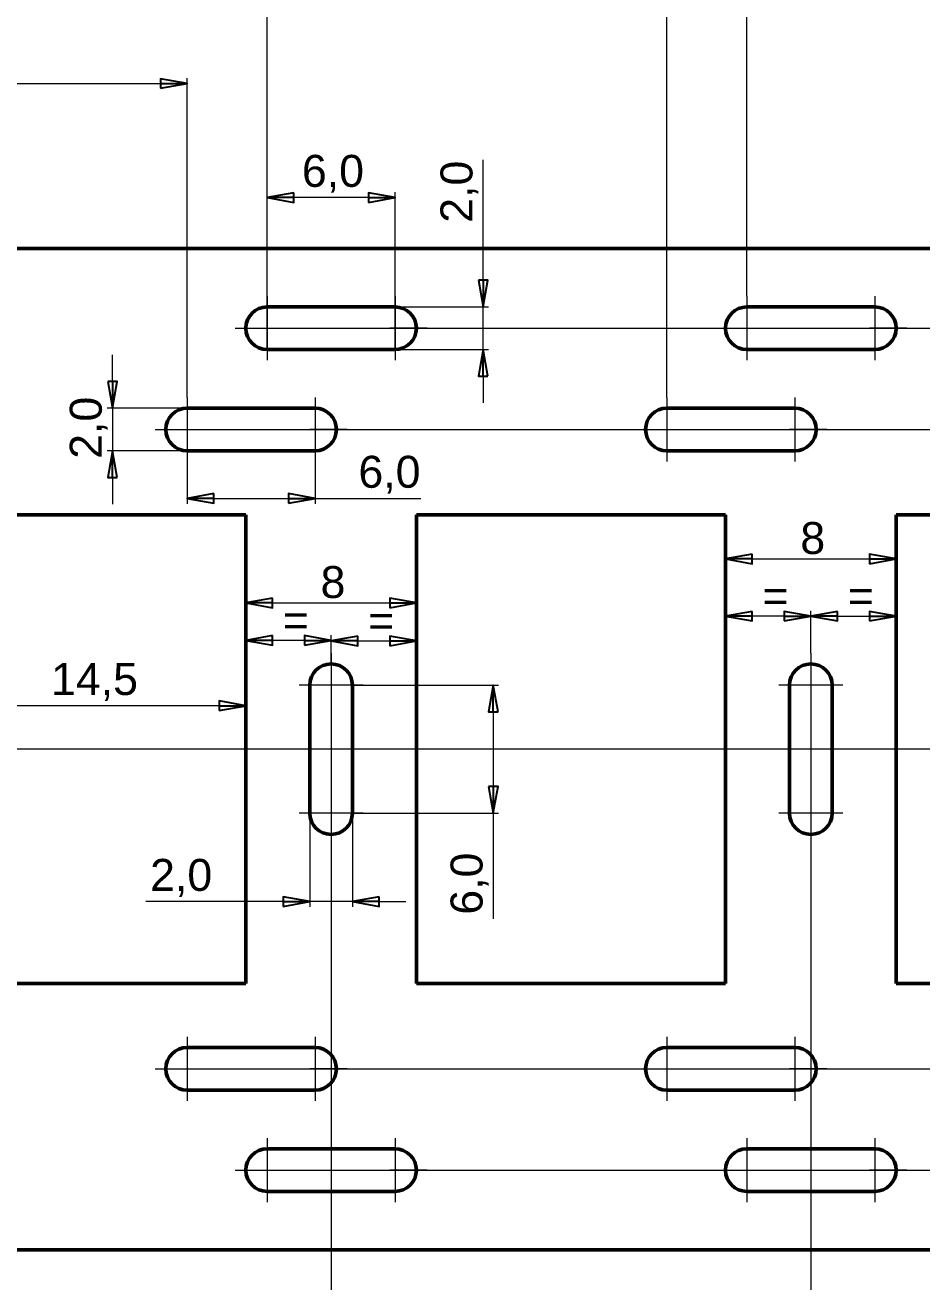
# Model space of a CAD drawing. Header units: millimetres. Extents: x 0 to 208, y 2 to 146.
# Drawn here: x 56.8 to 98.9, y 57 to 115.9 of the extents above; entities that cross this region are included whole.
import ezdxf

# ---------------------------------------------------------------- set-up
doc = ezdxf.new("R2010")
doc.units = ezdxf.units.MM
doc.header["$LTSCALE"] = 0.5
doc.linetypes.add('CHAIN', pattern=[0.3543, 0.2362, -0.0295, 0.0591, -0.0295])
for name, color, linetype, lineweight in [('Center Mark(INTECO)', 7, 'CHAIN', 18), ('Centerline(INTECO)', 7, 'CHAIN', 18), ('Dimensions(INTECO)', 7, 'Continuous', 25)]:
    doc.layers.add(name, color=color, linetype=linetype, lineweight=lineweight)
doc.layers.add('Visible Edges(INTECO)', color=7, linetype='Continuous', lineweight=50, true_color=0x262659)
doc.styles.add('Current-ISO-INTECODimensionsText', font='arial.ttf')
doc.dimstyles.new('ISO - INTECO', dxfattribs={"dimscale": 0.5, "dimtxt": 3, "dimasz": 2.5, "dimexe": 0.5, "dimexo": 0, "dimgap": 0.4, "dimtad": 1, "dimrnd": 1e-08, "dimzin": 0, "dimtxsty": 'Current-ISO-INTECODimensionsText', "dimblk": 'Filled-3', "dimcen": 0.09, "dimdle": 7, "dimclrd": 7, "dimclre": 7, "dimclrt": 7, "dimadec": 1, "dimazin": 0, "dimtfac": 0.666667, "dimtmove": 0, "dimatfit": 3, "dimfxl": 1, "dimtolj": 1, "dimlwd": 15, "dimlwe": 15, "dimarcsym": 0})

# ---------------------------------------------------------------- blocks, each defined once
blk = doc.blocks.new('Filled-3')
at = {"color": 0}
for p, q in [((0, 0), (-1, 0.18)), ((-1, 0.18), (-1, -0.18)), ((-1, 0), (0, 0)), ((-1, -0.18), (0, 0))]:
    blk.add_line(p, q, dxfattribs=at)
at = {"color": 0, "flags": 128}
blk.add_lwpolyline([(-1, -0.18), (0, 0), (-1, 0.18), (-1, -0.18)], dxfattribs=at)
at = {"color": 0}
blk.add_solid([(-1, -0.18), (0, 0), (-1, 0.18), (-1, -0.18)], dxfattribs=at)
blk = doc.blocks.new('*D25')
at = {"layer": 'Defpoints', "color": 0, "linetype": 'Continuous', "transparency": 16777216}
for p in [(71.185, 84.722), (39.185, 75.591), (71.185, 48.489)]:
    blk.add_point(p, dxfattribs=at)
at = {"layer": 'Dimensions(INTECO)', "color": 7, "linetype": 'Continuous', "lineweight": 15, "transparency": 16777216}
for p, q in [((71.185, 84.722), (71.185, 48.239)), ((39.185, 75.591), (39.185, 48.239)), ((40.435, 48.489), (69.935, 48.489))]:
    blk.add_line(p, q, dxfattribs=at)
at = {"layer": 'Dimensions(INTECO)', "color": 7, "linetype": 'Continuous', "lineweight": 15, "transparency": 16777216, "xscale": 1.25, "yscale": 1.25, "zscale": 1.25, "rotation": 180}
blk.add_blockref('Filled-3', (39.185, 48.489), dxfattribs=at)
at = {"layer": 'Dimensions(INTECO)', "color": 7, "linetype": 'Continuous', "lineweight": 15, "transparency": 16777216, "xscale": 1.25, "yscale": 1.25, "zscale": 1.25}
blk.add_blockref('Filled-3', (71.185, 48.489), dxfattribs=at)
at = {"layer": 'Dimensions(INTECO)', "color": 7, "linetype": 'Continuous', "lineweight": 18, "transparency": 16777216, "insert": (53.24, 50.492), "char_height": 1.5, "attachment_point": 1, "style": 'Current-ISO-INTECODimensionsText'}
blk.add_mtext('\\A1;32,0', dxfattribs=at)
blk = doc.blocks.new('*D26')
at = {"layer": 'Defpoints', "color": 0, "linetype": 'Continuous', "transparency": 16777216}
for p in [(93.685, 84.722), (39.185, 75.591), (93.685, 43.597)]:
    blk.add_point(p, dxfattribs=at)
at = {"layer": 'Dimensions(INTECO)', "color": 7, "linetype": 'Continuous', "lineweight": 15, "transparency": 16777216}
for p, q in [((93.685, 84.722), (93.685, 43.347)), ((39.185, 75.591), (39.185, 43.347)), ((40.435, 43.597), (92.435, 43.597))]:
    blk.add_line(p, q, dxfattribs=at)
at = {"layer": 'Dimensions(INTECO)', "color": 7, "linetype": 'Continuous', "lineweight": 15, "transparency": 16777216, "xscale": 1.25, "yscale": 1.25, "zscale": 1.25, "rotation": 180}
blk.add_blockref('Filled-3', (39.185, 43.597), dxfattribs=at)
at = {"layer": 'Dimensions(INTECO)', "color": 7, "linetype": 'Continuous', "lineweight": 15, "transparency": 16777216, "xscale": 1.25, "yscale": 1.25, "zscale": 1.25}
blk.add_blockref('Filled-3', (93.685, 43.597), dxfattribs=at)
at = {"layer": 'Dimensions(INTECO)', "color": 7, "linetype": 'Continuous', "lineweight": 18, "transparency": 16777216, "insert": (64.481, 45.593), "char_height": 1.5, "attachment_point": 1, "style": 'Current-ISO-INTECODimensionsText'}
blk.add_mtext('\\A1;54,5', dxfattribs=at)
blk = doc.blocks.new('*D27')
at = {"layer": 'Defpoints', "color": 0, "linetype": 'Continuous', "transparency": 16777216}
for p in [(116.185, 84.722), (39.185, 75.591), (116.185, 37.292)]:
    blk.add_point(p, dxfattribs=at)
at = {"layer": 'Dimensions(INTECO)', "color": 7, "linetype": 'Continuous', "lineweight": 15, "transparency": 16777216}
for p, q in [((116.185, 84.722), (116.185, 37.042)), ((39.185, 75.591), (39.185, 37.042)), ((40.435, 37.292), (114.935, 37.292))]:
    blk.add_line(p, q, dxfattribs=at)
at = {"layer": 'Dimensions(INTECO)', "color": 7, "linetype": 'Continuous', "lineweight": 15, "transparency": 16777216, "xscale": 1.25, "yscale": 1.25, "zscale": 1.25, "rotation": 180}
blk.add_blockref('Filled-3', (39.185, 37.292), dxfattribs=at)
at = {"layer": 'Dimensions(INTECO)', "color": 7, "linetype": 'Continuous', "lineweight": 15, "transparency": 16777216, "xscale": 1.25, "yscale": 1.25, "zscale": 1.25}
blk.add_blockref('Filled-3', (116.185, 37.292), dxfattribs=at)
at = {"layer": 'Dimensions(INTECO)', "color": 7, "linetype": 'Continuous', "lineweight": 18, "transparency": 16777216, "insert": (75.746, 39.295), "char_height": 1.5, "attachment_point": 1, "style": 'Current-ISO-INTECODimensionsText'}
blk.add_mtext('\\A1;77,0', dxfattribs=at)
blk = doc.blocks.new('*D28')
at = {"layer": 'Defpoints', "color": 0, "linetype": 'Continuous', "transparency": 16777216}
for p in [(142.685, 99.972), (39.185, 75.591), (142.685, 33.093)]:
    blk.add_point(p, dxfattribs=at)
at = {"layer": 'Dimensions(INTECO)', "color": 7, "linetype": 'Continuous', "lineweight": 15, "transparency": 16777216}
for p, q in [((142.685, 99.972), (142.685, 32.843)), ((39.185, 75.591), (39.185, 32.843)), ((40.435, 33.093), (141.435, 33.093))]:
    blk.add_line(p, q, dxfattribs=at)
at = {"layer": 'Dimensions(INTECO)', "color": 7, "linetype": 'Continuous', "lineweight": 15, "transparency": 16777216, "xscale": 1.25, "yscale": 1.25, "zscale": 1.25, "rotation": 180}
blk.add_blockref('Filled-3', (39.185, 33.093), dxfattribs=at)
at = {"layer": 'Dimensions(INTECO)', "color": 7, "linetype": 'Continuous', "lineweight": 15, "transparency": 16777216, "xscale": 1.25, "yscale": 1.25, "zscale": 1.25}
blk.add_blockref('Filled-3', (142.685, 33.093), dxfattribs=at)
at = {"layer": 'Dimensions(INTECO)', "color": 7, "linetype": 'Continuous', "lineweight": 18, "transparency": 16777216, "insert": (89.352, 34.825), "char_height": 1.5, "attachment_point": 1, "style": 'Current-ISO-INTECODimensionsText'}
blk.add_mtext('\\A1;104', dxfattribs=at)
blk = doc.blocks.new('*D33')
at = {"layer": 'Defpoints', "color": 0, "linetype": 'Continuous', "transparency": 16777216}
for p in [(67.185, 88.012), (67.185, 87.074), (71.185, 85.972)]:
    blk.add_point(p, dxfattribs=at)
at = {"layer": 'Dimensions(INTECO)', "color": 7, "linetype": 'Continuous', "lineweight": 15, "transparency": 16777216}
for p, q in [((71.185, 85.972), (71.185, 87.324)), ((69.935, 87.074), (68.435, 87.074))]:
    blk.add_line(p, q, dxfattribs=at)
at = {"layer": 'Dimensions(INTECO)', "color": 7, "linetype": 'Continuous', "lineweight": 15, "transparency": 16777216, "xscale": 1.25, "yscale": 1.25, "zscale": 1.25, "rotation": 180}
blk.add_blockref('Filled-3', (67.185, 87.074), dxfattribs=at)
at = {"layer": 'Dimensions(INTECO)', "color": 7, "linetype": 'Continuous', "lineweight": 15, "transparency": 16777216, "xscale": 1.25, "yscale": 1.25, "zscale": 1.25}
blk.add_blockref('Filled-3', (71.185, 87.074), dxfattribs=at)
at = {"layer": 'Dimensions(INTECO)', "color": 7, "linetype": 'Continuous', "lineweight": 18, "transparency": 16777216, "insert": (68.34, 88.774), "char_height": 1.5, "attachment_point": 1, "style": 'Current-ISO-INTECODimensionsText'}
blk.add_mtext('\\A1; \\fArial|b0|i0;\\H1.5000;=', dxfattribs=at)
blk = doc.blocks.new('*D34')
at = {"layer": 'Defpoints', "color": 0, "linetype": 'Continuous', "transparency": 16777216}
for p in [(75.185, 88.012), (75.185, 87.053), (71.185, 86.472)]:
    blk.add_point(p, dxfattribs=at)
at = {"layer": 'Dimensions(INTECO)', "color": 7, "linetype": 'Continuous', "lineweight": 15, "transparency": 16777216}
for p, q in [((71.185, 86.472), (71.185, 87.303)), ((72.435, 87.053), (73.935, 87.053))]:
    blk.add_line(p, q, dxfattribs=at)
at = {"layer": 'Dimensions(INTECO)', "color": 7, "linetype": 'Continuous', "lineweight": 15, "transparency": 16777216, "xscale": 1.25, "yscale": 1.25, "zscale": 1.25, "rotation": 180}
blk.add_blockref('Filled-3', (71.185, 87.053), dxfattribs=at)
at = {"layer": 'Dimensions(INTECO)', "color": 7, "linetype": 'Continuous', "lineweight": 15, "transparency": 16777216, "xscale": 1.25, "yscale": 1.25, "zscale": 1.25}
blk.add_blockref('Filled-3', (75.185, 87.053), dxfattribs=at)
at = {"layer": 'Dimensions(INTECO)', "color": 7, "linetype": 'Continuous', "lineweight": 18, "transparency": 16777216, "insert": (72.34, 88.753), "char_height": 1.5, "attachment_point": 1, "style": 'Current-ISO-INTECODimensionsText'}
blk.add_mtext('\\A1; \\fArial|b0|i0;\\H1.5000;=', dxfattribs=at)
blk = doc.blocks.new('*D35')
at = {"layer": 'Defpoints', "color": 0, "linetype": 'Continuous', "transparency": 16777216}
for p in [(67.185, 91.301), (75.185, 91.301), (75.185, 88.833)]:
    blk.add_point(p, dxfattribs=at)
at = {"layer": 'Dimensions(INTECO)', "color": 7, "linetype": 'Continuous', "lineweight": 15, "transparency": 16777216}
blk.add_line((68.435, 88.833), (73.935, 88.833), dxfattribs=at)
at = {"layer": 'Dimensions(INTECO)', "color": 7, "linetype": 'Continuous', "lineweight": 15, "transparency": 16777216, "xscale": 1.25, "yscale": 1.25, "zscale": 1.25, "rotation": 180}
blk.add_blockref('Filled-3', (67.185, 88.833), dxfattribs=at)
at = {"layer": 'Dimensions(INTECO)', "color": 7, "linetype": 'Continuous', "lineweight": 15, "transparency": 16777216, "xscale": 1.25, "yscale": 1.25, "zscale": 1.25}
blk.add_blockref('Filled-3', (75.185, 88.833), dxfattribs=at)
at = {"layer": 'Dimensions(INTECO)', "color": 7, "linetype": 'Continuous', "lineweight": 18, "transparency": 16777216, "insert": (70.691, 90.564), "char_height": 1.5, "attachment_point": 1, "style": 'Current-ISO-INTECODimensionsText'}
blk.add_mtext('\\A1;8', dxfattribs=at)
blk = doc.blocks.new('*D36')
at = {"layer": 'Defpoints', "color": 0, "linetype": 'Continuous', "transparency": 16777216}
for p in [(89.685, 88.214), (89.685, 88.214), (93.685, 86.472)]:
    blk.add_point(p, dxfattribs=at)
at = {"layer": 'Dimensions(INTECO)', "color": 7, "linetype": 'Continuous', "lineweight": 15, "transparency": 16777216}
for p, q in [((93.685, 86.472), (93.685, 88.464)), ((92.435, 88.214), (90.935, 88.214))]:
    blk.add_line(p, q, dxfattribs=at)
at = {"layer": 'Dimensions(INTECO)', "color": 7, "linetype": 'Continuous', "lineweight": 15, "transparency": 16777216, "xscale": 1.25, "yscale": 1.25, "zscale": 1.25, "rotation": 180}
blk.add_blockref('Filled-3', (89.685, 88.214), dxfattribs=at)
at = {"layer": 'Dimensions(INTECO)', "color": 7, "linetype": 'Continuous', "lineweight": 15, "transparency": 16777216, "xscale": 1.25, "yscale": 1.25, "zscale": 1.25}
blk.add_blockref('Filled-3', (93.685, 88.214), dxfattribs=at)
at = {"layer": 'Dimensions(INTECO)', "color": 7, "linetype": 'Continuous', "lineweight": 18, "transparency": 16777216, "insert": (90.84, 89.914), "char_height": 1.5, "attachment_point": 1, "style": 'Current-ISO-INTECODimensionsText'}
blk.add_mtext('\\A1; \\fArial|b0|i0;\\H1.5000;=', dxfattribs=at)
blk = doc.blocks.new('*D37')
at = {"layer": 'Defpoints', "color": 0, "linetype": 'Continuous', "transparency": 16777216}
for p in [(97.685, 88.214), (97.685, 88.214), (93.685, 86.472)]:
    blk.add_point(p, dxfattribs=at)
at = {"layer": 'Dimensions(INTECO)', "color": 7, "linetype": 'Continuous', "lineweight": 15, "transparency": 16777216}
for p, q in [((93.685, 86.472), (93.685, 88.464)), ((94.935, 88.214), (96.435, 88.214))]:
    blk.add_line(p, q, dxfattribs=at)
at = {"layer": 'Dimensions(INTECO)', "color": 7, "linetype": 'Continuous', "lineweight": 15, "transparency": 16777216, "xscale": 1.25, "yscale": 1.25, "zscale": 1.25, "rotation": 180}
blk.add_blockref('Filled-3', (93.685, 88.214), dxfattribs=at)
at = {"layer": 'Dimensions(INTECO)', "color": 7, "linetype": 'Continuous', "lineweight": 15, "transparency": 16777216, "xscale": 1.25, "yscale": 1.25, "zscale": 1.25}
blk.add_blockref('Filled-3', (97.685, 88.214), dxfattribs=at)
at = {"layer": 'Dimensions(INTECO)', "color": 7, "linetype": 'Continuous', "lineweight": 18, "transparency": 16777216, "insert": (94.84, 89.914), "char_height": 1.5, "attachment_point": 1, "style": 'Current-ISO-INTECODimensionsText'}
blk.add_mtext('\\A1; \\fArial|b0|i0;\\H1.5000;=', dxfattribs=at)
blk = doc.blocks.new('*D38')
at = {"layer": 'Defpoints', "color": 0, "linetype": 'Continuous', "transparency": 16777216}
for p in [(89.685, 90.899), (97.685, 90.899), (97.685, 90.899)]:
    blk.add_point(p, dxfattribs=at)
at = {"layer": 'Dimensions(INTECO)', "color": 7, "linetype": 'Continuous', "lineweight": 15, "transparency": 16777216}
blk.add_line((90.935, 90.899), (96.435, 90.899), dxfattribs=at)
at = {"layer": 'Dimensions(INTECO)', "color": 7, "linetype": 'Continuous', "lineweight": 15, "transparency": 16777216, "xscale": 1.25, "yscale": 1.25, "zscale": 1.25, "rotation": 180}
blk.add_blockref('Filled-3', (89.685, 90.899), dxfattribs=at)
at = {"layer": 'Dimensions(INTECO)', "color": 7, "linetype": 'Continuous', "lineweight": 15, "transparency": 16777216, "xscale": 1.25, "yscale": 1.25, "zscale": 1.25}
blk.add_blockref('Filled-3', (97.685, 90.899), dxfattribs=at)
at = {"layer": 'Dimensions(INTECO)', "color": 7, "linetype": 'Continuous', "lineweight": 18, "transparency": 16777216, "insert": (93.191, 92.63), "char_height": 1.5, "attachment_point": 1, "style": 'Current-ISO-INTECODimensionsText'}
blk.add_mtext('\\A1;8', dxfattribs=at)
blk = doc.blocks.new('*D52')
at = {"layer": 'Defpoints', "color": 0, "linetype": 'Continuous', "transparency": 16777216}
for p in [(70.185, 78.972), (72.185, 78.972), (72.185, 74.82)]:
    blk.add_point(p, dxfattribs=at)
at = {"layer": 'Dimensions(INTECO)', "color": 7, "linetype": 'Continuous', "lineweight": 15, "transparency": 16777216}
for p, q in [((70.185, 78.972), (70.185, 74.57)), ((72.185, 78.972), (72.185, 74.57)), ((68.935, 74.82), (62.5, 74.82)), ((72.185, 74.82), (70.185, 74.82)), ((73.435, 74.82), (74.685, 74.82))]:
    blk.add_line(p, q, dxfattribs=at)
at = {"layer": 'Dimensions(INTECO)', "color": 7, "linetype": 'Continuous', "lineweight": 15, "transparency": 16777216, "xscale": 1.25, "yscale": 1.25, "zscale": 1.25}
blk.add_blockref('Filled-3', (70.185, 74.82), dxfattribs=at)
at = {"layer": 'Dimensions(INTECO)', "color": 7, "linetype": 'Continuous', "lineweight": 15, "transparency": 16777216, "xscale": 1.25, "yscale": 1.25, "zscale": 1.25, "rotation": 180}
blk.add_blockref('Filled-3', (72.185, 74.82), dxfattribs=at)
at = {"layer": 'Dimensions(INTECO)', "color": 7, "linetype": 'Continuous', "lineweight": 18, "transparency": 16777216, "insert": (62.7, 76.822), "char_height": 1.5, "attachment_point": 1, "style": 'Current-ISO-INTECODimensionsText'}
blk.add_mtext('\\A1;2,0', dxfattribs=at)
blk = doc.blocks.new('*D53')
at = {"layer": 'Defpoints', "color": 0, "linetype": 'Continuous', "transparency": 16777216}
for p in [(72.185, 84.972), (72.185, 78.972), (78.793, 78.972)]:
    blk.add_point(p, dxfattribs=at)
at = {"layer": 'Dimensions(INTECO)', "color": 7, "linetype": 'Continuous', "lineweight": 15, "transparency": 16777216}
for p, q in [((72.185, 84.972), (79.043, 84.972)), ((78.793, 83.722), (78.793, 80.222)), ((72.185, 78.972), (79.043, 78.972)), ((78.793, 78.972), (78.793, 74.005))]:
    blk.add_line(p, q, dxfattribs=at)
at = {"layer": 'Dimensions(INTECO)', "color": 7, "linetype": 'Continuous', "lineweight": 15, "transparency": 16777216, "xscale": 1.25, "yscale": 1.25, "zscale": 1.25}
for p, rotation in [((78.793, 84.972), 90), ((78.793, 78.972), 270)]:
    blk.add_blockref('Filled-3', p, dxfattribs=dict(at, rotation=rotation))
at = {"layer": 'Dimensions(INTECO)', "color": 7, "linetype": 'Continuous', "lineweight": 18, "transparency": 16777216, "insert": (76.79, 74.205), "char_height": 1.5, "attachment_point": 1, "rotation": 90, "style": 'Current-ISO-INTECODimensionsText'}
blk.add_mtext('\\A1;6,0', dxfattribs=at)
blk = doc.blocks.new('*D54')
at = {"layer": 'Defpoints', "color": 0, "linetype": 'Continuous', "transparency": 16777216}
for p in [(64.435, 113.206), (64.435, 98.472), (39.185, 88.353)]:
    blk.add_point(p, dxfattribs=at)
at = {"layer": 'Dimensions(INTECO)', "color": 7, "linetype": 'Continuous', "lineweight": 15, "transparency": 16777216}
for p, q in [((39.185, 88.353), (39.185, 113.456)), ((64.435, 98.472), (64.435, 113.456)), ((40.435, 113.206), (63.185, 113.206))]:
    blk.add_line(p, q, dxfattribs=at)
at = {"layer": 'Dimensions(INTECO)', "color": 7, "linetype": 'Continuous', "lineweight": 15, "transparency": 16777216, "xscale": 1.25, "yscale": 1.25, "zscale": 1.25, "rotation": 180}
blk.add_blockref('Filled-3', (39.185, 113.206), dxfattribs=at)
at = {"layer": 'Dimensions(INTECO)', "color": 7, "linetype": 'Continuous', "lineweight": 15, "transparency": 16777216, "xscale": 1.25, "yscale": 1.25, "zscale": 1.25}
blk.add_blockref('Filled-3', (64.435, 113.206), dxfattribs=at)
at = {"layer": 'Dimensions(INTECO)', "color": 7, "linetype": 'Continuous', "lineweight": 18, "transparency": 16777216, "insert": (46.45, 115.209), "char_height": 1.5, "attachment_point": 1, "style": 'Current-ISO-INTECODimensionsText'}
blk.add_mtext('\\A1;25,3', dxfattribs=at)
blk = doc.blocks.new('*D55')
at = {"layer": 'Defpoints', "color": 0, "linetype": 'Continuous', "transparency": 16777216}
for p in [(68.185, 116.654), (68.185, 103.222), (39.185, 88.353)]:
    blk.add_point(p, dxfattribs=at)
at = {"layer": 'Dimensions(INTECO)', "color": 7, "linetype": 'Continuous', "lineweight": 15, "transparency": 16777216}
for p, q in [((39.185, 88.353), (39.185, 116.904)), ((68.185, 103.222), (68.185, 116.904)), ((40.435, 116.654), (66.935, 116.654))]:
    blk.add_line(p, q, dxfattribs=at)
at = {"layer": 'Dimensions(INTECO)', "color": 7, "linetype": 'Continuous', "lineweight": 15, "transparency": 16777216, "xscale": 1.25, "yscale": 1.25, "zscale": 1.25, "rotation": 180}
blk.add_blockref('Filled-3', (39.185, 116.654), dxfattribs=at)
at = {"layer": 'Dimensions(INTECO)', "color": 7, "linetype": 'Continuous', "lineweight": 15, "transparency": 16777216, "xscale": 1.25, "yscale": 1.25, "zscale": 1.25}
blk.add_blockref('Filled-3', (68.185, 116.654), dxfattribs=at)
at = {"layer": 'Dimensions(INTECO)', "color": 7, "linetype": 'Continuous', "lineweight": 18, "transparency": 16777216, "insert": (51.727, 118.657), "char_height": 1.5, "attachment_point": 1, "style": 'Current-ISO-INTECODimensionsText'}
blk.add_mtext('\\A1;29,0', dxfattribs=at)
blk = doc.blocks.new('*D56')
at = {"layer": 'Defpoints', "color": 0, "linetype": 'Continuous', "transparency": 16777216}
for p in [(86.935, 119.723), (86.935, 98.472), (39.185, 88.353)]:
    blk.add_point(p, dxfattribs=at)
at = {"layer": 'Dimensions(INTECO)', "color": 7, "linetype": 'Continuous', "lineweight": 15, "transparency": 16777216}
for p, q in [((39.185, 88.353), (39.185, 119.973)), ((40.435, 119.723), (85.685, 119.723)), ((86.935, 98.472), (86.935, 119.973))]:
    blk.add_line(p, q, dxfattribs=at)
at = {"layer": 'Dimensions(INTECO)', "color": 7, "linetype": 'Continuous', "lineweight": 15, "transparency": 16777216, "xscale": 1.25, "yscale": 1.25, "zscale": 1.25, "rotation": 180}
blk.add_blockref('Filled-3', (39.185, 119.723), dxfattribs=at)
at = {"layer": 'Dimensions(INTECO)', "color": 7, "linetype": 'Continuous', "lineweight": 15, "transparency": 16777216, "xscale": 1.25, "yscale": 1.25, "zscale": 1.25}
blk.add_blockref('Filled-3', (86.935, 119.723), dxfattribs=at)
at = {"layer": 'Dimensions(INTECO)', "color": 7, "linetype": 'Continuous', "lineweight": 18, "transparency": 16777216, "insert": (61.08, 121.726), "char_height": 1.5, "attachment_point": 1, "style": 'Current-ISO-INTECODimensionsText'}
blk.add_mtext('\\A1;47,8', dxfattribs=at)
blk = doc.blocks.new('*D57')
at = {"layer": 'Defpoints', "color": 0, "linetype": 'Continuous', "transparency": 16777216}
for p in [(90.685, 123.669), (90.685, 103.222), (39.185, 88.353)]:
    blk.add_point(p, dxfattribs=at)
at = {"layer": 'Dimensions(INTECO)', "color": 7, "linetype": 'Continuous', "lineweight": 15, "transparency": 16777216}
for p, q in [((39.185, 88.353), (39.185, 123.919)), ((90.685, 103.222), (90.685, 123.919)), ((40.435, 123.669), (89.435, 123.669))]:
    blk.add_line(p, q, dxfattribs=at)
at = {"layer": 'Dimensions(INTECO)', "color": 7, "linetype": 'Continuous', "lineweight": 15, "transparency": 16777216, "xscale": 1.25, "yscale": 1.25, "zscale": 1.25, "rotation": 180}
blk.add_blockref('Filled-3', (39.185, 123.669), dxfattribs=at)
at = {"layer": 'Dimensions(INTECO)', "color": 7, "linetype": 'Continuous', "lineweight": 15, "transparency": 16777216, "xscale": 1.25, "yscale": 1.25, "zscale": 1.25}
blk.add_blockref('Filled-3', (90.685, 123.669), dxfattribs=at)
at = {"layer": 'Dimensions(INTECO)', "color": 7, "linetype": 'Continuous', "lineweight": 18, "transparency": 16777216, "insert": (68.057, 125.672), "char_height": 1.5, "attachment_point": 1, "style": 'Current-ISO-INTECODimensionsText'}
blk.add_mtext('\\A1;51,5', dxfattribs=at)
blk = doc.blocks.new('*D58')
at = {"layer": 'Defpoints', "color": 0, "linetype": 'Continuous', "transparency": 16777216}
for p in [(109.435, 127.427), (109.435, 97.972), (39.185, 88.353)]:
    blk.add_point(p, dxfattribs=at)
at = {"layer": 'Dimensions(INTECO)', "color": 7, "linetype": 'Continuous', "lineweight": 15, "transparency": 16777216}
for p, q in [((39.185, 88.353), (39.185, 127.677)), ((40.435, 127.427), (108.185, 127.427)), ((109.435, 97.972), (109.435, 127.677))]:
    blk.add_line(p, q, dxfattribs=at)
at = {"layer": 'Dimensions(INTECO)', "color": 7, "linetype": 'Continuous', "lineweight": 15, "transparency": 16777216, "xscale": 1.25, "yscale": 1.25, "zscale": 1.25, "rotation": 180}
blk.add_blockref('Filled-3', (39.185, 127.427), dxfattribs=at)
at = {"layer": 'Dimensions(INTECO)', "color": 7, "linetype": 'Continuous', "lineweight": 15, "transparency": 16777216, "xscale": 1.25, "yscale": 1.25, "zscale": 1.25}
blk.add_blockref('Filled-3', (109.435, 127.427), dxfattribs=at)
at = {"layer": 'Dimensions(INTECO)', "color": 7, "linetype": 'Continuous', "lineweight": 18, "transparency": 16777216, "insert": (78.457, 129.429), "char_height": 1.5, "attachment_point": 1, "style": 'Current-ISO-INTECODimensionsText'}
blk.add_mtext('\\A1;70,3', dxfattribs=at)
blk = doc.blocks.new('*D59')
at = {"layer": 'Defpoints', "color": 0, "linetype": 'Continuous', "transparency": 16777216}
for p in [(113.185, 131.561), (113.185, 103.222), (39.185, 88.353)]:
    blk.add_point(p, dxfattribs=at)
at = {"layer": 'Dimensions(INTECO)', "color": 7, "linetype": 'Continuous', "lineweight": 15, "transparency": 16777216}
for p, q in [((39.185, 88.353), (39.185, 131.811)), ((40.435, 131.561), (111.935, 131.561)), ((113.185, 103.222), (113.185, 131.811))]:
    blk.add_line(p, q, dxfattribs=at)
at = {"layer": 'Dimensions(INTECO)', "color": 7, "linetype": 'Continuous', "lineweight": 15, "transparency": 16777216, "xscale": 1.25, "yscale": 1.25, "zscale": 1.25, "rotation": 180}
blk.add_blockref('Filled-3', (39.185, 131.561), dxfattribs=at)
at = {"layer": 'Dimensions(INTECO)', "color": 7, "linetype": 'Continuous', "lineweight": 15, "transparency": 16777216, "xscale": 1.25, "yscale": 1.25, "zscale": 1.25}
blk.add_blockref('Filled-3', (113.185, 131.561), dxfattribs=at)
at = {"layer": 'Dimensions(INTECO)', "color": 7, "linetype": 'Continuous', "lineweight": 18, "transparency": 16777216, "insert": (70.085, 133.564), "char_height": 1.5, "attachment_point": 1, "style": 'Current-ISO-INTECODimensionsText'}
blk.add_mtext('\\A1;74,0', dxfattribs=at)
blk = doc.blocks.new('*D60')
at = {"layer": 'Defpoints', "color": 0, "linetype": 'Continuous', "transparency": 16777216}
for p in [(132.185, 135.483), (132.185, 103.222), (39.185, 88.353)]:
    blk.add_point(p, dxfattribs=at)
at = {"layer": 'Dimensions(INTECO)', "color": 7, "linetype": 'Continuous', "lineweight": 15, "transparency": 16777216}
for p, q in [((39.185, 88.353), (39.185, 135.733)), ((132.185, 103.222), (132.185, 135.733)), ((40.435, 135.483), (130.935, 135.483))]:
    blk.add_line(p, q, dxfattribs=at)
at = {"layer": 'Dimensions(INTECO)', "color": 7, "linetype": 'Continuous', "lineweight": 15, "transparency": 16777216, "xscale": 1.25, "yscale": 1.25, "zscale": 1.25, "rotation": 180}
blk.add_blockref('Filled-3', (39.185, 135.483), dxfattribs=at)
at = {"layer": 'Dimensions(INTECO)', "color": 7, "linetype": 'Continuous', "lineweight": 15, "transparency": 16777216, "xscale": 1.25, "yscale": 1.25, "zscale": 1.25}
blk.add_blockref('Filled-3', (132.185, 135.483), dxfattribs=at)
at = {"layer": 'Dimensions(INTECO)', "color": 7, "linetype": 'Continuous', "lineweight": 18, "transparency": 16777216, "insert": (83.74, 137.486), "char_height": 1.5, "attachment_point": 1, "style": 'Current-ISO-INTECODimensionsText'}
blk.add_mtext('\\A1;93,0', dxfattribs=at)
blk = doc.blocks.new('*D61')
at = {"layer": 'Defpoints', "color": 0, "linetype": 'Continuous', "transparency": 16777216}
for p in [(64.435, 95.972), (70.435, 95.972), (64.435, 93.736)]:
    blk.add_point(p, dxfattribs=at)
at = {"layer": 'Dimensions(INTECO)', "color": 7, "linetype": 'Continuous', "lineweight": 15, "transparency": 16777216}
for p, q in [((64.435, 95.972), (64.435, 93.486)), ((70.435, 95.972), (70.435, 93.486)), ((65.685, 93.736), (69.185, 93.736)), ((70.435, 93.736), (75.402, 93.736))]:
    blk.add_line(p, q, dxfattribs=at)
at = {"layer": 'Dimensions(INTECO)', "color": 7, "linetype": 'Continuous', "lineweight": 15, "transparency": 16777216, "xscale": 1.25, "yscale": 1.25, "zscale": 1.25, "rotation": 180}
blk.add_blockref('Filled-3', (64.435, 93.736), dxfattribs=at)
at = {"layer": 'Dimensions(INTECO)', "color": 7, "linetype": 'Continuous', "lineweight": 15, "transparency": 16777216, "xscale": 1.25, "yscale": 1.25, "zscale": 1.25}
blk.add_blockref('Filled-3', (70.435, 93.736), dxfattribs=at)
at = {"layer": 'Dimensions(INTECO)', "color": 7, "linetype": 'Continuous', "lineweight": 18, "transparency": 16777216, "insert": (72.468, 95.738), "char_height": 1.5, "attachment_point": 1, "style": 'Current-ISO-INTECODimensionsText'}
blk.add_mtext('\\A1;6,0', dxfattribs=at)
blk = doc.blocks.new('*D62')
at = {"layer": 'Defpoints', "color": 0, "linetype": 'Continuous', "transparency": 16777216}
for p in [(64.435, 97.972), (60.935, 95.972), (64.435, 95.972)]:
    blk.add_point(p, dxfattribs=at)
at = {"layer": 'Dimensions(INTECO)', "color": 7, "linetype": 'Continuous', "lineweight": 15, "transparency": 16777216}
for p, q in [((60.935, 99.222), (60.935, 100.472)), ((64.435, 97.972), (60.685, 97.972)), ((60.935, 97.972), (60.935, 95.972)), ((64.435, 95.972), (60.685, 95.972)), ((60.935, 94.722), (60.935, 93.472))]:
    blk.add_line(p, q, dxfattribs=at)
at = {"layer": 'Dimensions(INTECO)', "color": 7, "linetype": 'Continuous', "lineweight": 15, "transparency": 16777216, "xscale": 1.25, "yscale": 1.25, "zscale": 1.25}
for p, rotation in [((60.935, 97.972), 270), ((60.935, 95.972), 90)]:
    blk.add_blockref('Filled-3', p, dxfattribs=dict(at, rotation=rotation))
at = {"layer": 'Dimensions(INTECO)', "color": 7, "linetype": 'Continuous', "lineweight": 18, "transparency": 16777216, "insert": (58.932, 95.596), "char_height": 1.5, "attachment_point": 1, "rotation": 90, "style": 'Current-ISO-INTECODimensionsText'}
blk.add_mtext('\\A1;2,0', dxfattribs=at)
blk = doc.blocks.new('*D63')
at = {"layer": 'Defpoints', "color": 0, "linetype": 'Continuous', "transparency": 16777216}
for p in [(68.185, 107.854), (68.185, 100.722), (74.185, 100.722)]:
    blk.add_point(p, dxfattribs=at)
at = {"layer": 'Dimensions(INTECO)', "color": 7, "linetype": 'Continuous', "lineweight": 15, "transparency": 16777216}
for p, q in [((68.185, 100.722), (68.185, 108.104)), ((74.185, 100.722), (74.185, 108.104)), ((72.935, 107.854), (69.435, 107.854))]:
    blk.add_line(p, q, dxfattribs=at)
at = {"layer": 'Dimensions(INTECO)', "color": 7, "linetype": 'Continuous', "lineweight": 15, "transparency": 16777216, "xscale": 1.25, "yscale": 1.25, "zscale": 1.25, "rotation": 180}
blk.add_blockref('Filled-3', (68.185, 107.854), dxfattribs=at)
at = {"layer": 'Dimensions(INTECO)', "color": 7, "linetype": 'Continuous', "lineweight": 15, "transparency": 16777216, "xscale": 1.25, "yscale": 1.25, "zscale": 1.25}
blk.add_blockref('Filled-3', (74.185, 107.854), dxfattribs=at)
at = {"layer": 'Dimensions(INTECO)', "color": 7, "linetype": 'Continuous', "lineweight": 18, "transparency": 16777216, "insert": (69.818, 109.856), "char_height": 1.5, "attachment_point": 1, "style": 'Current-ISO-INTECODimensionsText'}
blk.add_mtext('\\A1;6,0', dxfattribs=at)
blk = doc.blocks.new('*D64')
at = {"layer": 'Defpoints', "color": 0, "linetype": 'Continuous', "transparency": 16777216}
for p in [(74.185, 102.722), (78.319, 102.722), (74.185, 100.722)]:
    blk.add_point(p, dxfattribs=at)
at = {"layer": 'Dimensions(INTECO)', "color": 7, "linetype": 'Continuous', "lineweight": 15, "transparency": 16777216}
for p, q in [((78.319, 103.972), (78.319, 109.622)), ((74.185, 102.722), (78.569, 102.722)), ((78.319, 100.722), (78.319, 102.722)), ((74.185, 100.722), (78.569, 100.722)), ((78.319, 99.472), (78.319, 98.222))]:
    blk.add_line(p, q, dxfattribs=at)
at = {"layer": 'Dimensions(INTECO)', "color": 7, "linetype": 'Continuous', "lineweight": 15, "transparency": 16777216, "xscale": 1.25, "yscale": 1.25, "zscale": 1.25}
for p, rotation in [((78.319, 102.722), 270), ((78.319, 100.722), 90)]:
    blk.add_blockref('Filled-3', p, dxfattribs=dict(at, rotation=rotation))
at = {"layer": 'Dimensions(INTECO)', "color": 7, "linetype": 'Continuous', "lineweight": 18, "transparency": 16777216, "insert": (76.316, 106.671), "char_height": 1.5, "attachment_point": 1, "rotation": 90, "style": 'Current-ISO-INTECODimensionsText'}
blk.add_mtext('\\A1;2,0', dxfattribs=at)
blk = doc.blocks.new('*D67')
at = {"layer": 'Defpoints', "color": 0, "linetype": 'Continuous', "transparency": 16777216}
for p in [(52.685, 84.011), (52.685, 84.011), (67.185, 84.011)]:
    blk.add_point(p, dxfattribs=at)
at = {"layer": 'Dimensions(INTECO)', "color": 7, "linetype": 'Continuous', "lineweight": 15, "transparency": 16777216}
blk.add_line((65.935, 84.011), (53.935, 84.011), dxfattribs=at)
at = {"layer": 'Dimensions(INTECO)', "color": 7, "linetype": 'Continuous', "lineweight": 15, "transparency": 16777216, "xscale": 1.25, "yscale": 1.25, "zscale": 1.25, "rotation": 180}
blk.add_blockref('Filled-3', (52.685, 84.011), dxfattribs=at)
at = {"layer": 'Dimensions(INTECO)', "color": 7, "linetype": 'Continuous', "lineweight": 15, "transparency": 16777216, "xscale": 1.25, "yscale": 1.25, "zscale": 1.25}
blk.add_blockref('Filled-3', (67.185, 84.011), dxfattribs=at)
at = {"layer": 'Dimensions(INTECO)', "color": 7, "linetype": 'Continuous', "lineweight": 18, "transparency": 16777216, "insert": (58.052, 86.014), "char_height": 1.5, "attachment_point": 1, "style": 'Current-ISO-INTECODimensionsText'}
blk.add_mtext('\\A1;14,5', dxfattribs=at)

msp = doc.modelspace()

# ---------------------------------------------------------------- linework, layer by layer
at = {"layer": 'Center Mark(INTECO)', "linetype": 'Continuous'}
for p, q in [((68.185, 103.222), (68.185, 100.222)), ((74.185, 103.222), (74.185, 100.222)), ((90.685, 103.222), (90.685, 100.222)), ((96.685, 103.222), (96.685, 100.222)), ((75.685, 101.722), (73.935, 101.722)), ((98.185, 101.722), (96.435, 101.722)), ((64.435, 98.472), (64.435, 95.472)), ((70.435, 98.472), (70.435, 95.472)), ((86.935, 98.472), (86.935, 95.472)), ((92.935, 98.472), (92.935, 95.472)), ((71.935, 96.972), (70.185, 96.972)), ((94.435, 96.972), (92.685, 96.972)), ((71.185, 86.472), (71.185, 84.722)), ((93.685, 86.472), (93.685, 84.722)), ((72.685, 84.972), (69.685, 84.972)), ((95.185, 84.972), (92.185, 84.972)), ((71.185, 79.222), (71.185, 77.472)), ((93.685, 79.222), (93.685, 77.472)), ((72.685, 78.972), (69.685, 78.972)), ((95.185, 78.972), (92.185, 78.972)), ((64.435, 68.472), (64.435, 65.472)), ((70.435, 68.472), (70.435, 65.472)), ((86.935, 68.472), (86.935, 65.472)), ((92.935, 68.472), (92.935, 65.472)), ((71.935, 66.972), (70.185, 66.972)), ((94.435, 66.972), (92.685, 66.972)), ((68.185, 63.722), (68.185, 60.722)), ((74.185, 63.722), (74.185, 60.722)), ((90.685, 63.722), (90.685, 60.722)), ((96.685, 63.722), (96.685, 60.722)), ((75.685, 62.222), (73.935, 62.222)), ((98.185, 62.222), (96.435, 62.222))]:
    msp.add_line(p, q, dxfattribs=at)
at = {"layer": 'Centerline(INTECO)', "linetype": 'Continuous'}
for p, q in [((66.685, 101.722), (114.685, 101.722)), ((62.935, 96.972), (110.935, 96.972)), ((143.106, 81.972), (38.005, 81.972)), ((62.935, 66.972), (110.935, 66.972)), ((66.685, 62.222), (114.685, 62.222))]:
    msp.add_line(p, q, dxfattribs=at)
at = {"layer": 'Visible Edges(INTECO)'}
for p, q in [((140.685, 105.472), (53.836, 105.472)), ((68.185, 102.722), (74.185, 102.722)), ((90.685, 102.722), (96.685, 102.722)), ((74.185, 100.722), (68.185, 100.722)), ((96.685, 100.722), (90.685, 100.722)), ((64.435, 97.972), (70.435, 97.972)), ((86.935, 97.972), (92.935, 97.972)), ((70.435, 95.972), (64.435, 95.972)), ((92.935, 95.972), (86.935, 95.972)), ((52.685, 92.972), (67.185, 92.972)), ((67.185, 92.972), (67.185, 70.972)), ((75.185, 70.972), (75.185, 92.972)), ((75.185, 92.972), (89.685, 92.972)), ((89.685, 92.972), (89.685, 70.972)), ((97.685, 70.972), (97.685, 92.972)), ((97.685, 92.972), (112.185, 92.972)), ((70.185, 78.972), (70.185, 84.972)), ((72.185, 84.972), (72.185, 78.972)), ((92.685, 78.972), (92.685, 84.972)), ((94.685, 84.972), (94.685, 78.972)), ((67.185, 70.972), (52.685, 70.972)), ((89.685, 70.972), (75.185, 70.972)), ((112.185, 70.972), (97.685, 70.972)), ((64.435, 67.972), (70.435, 67.972)), ((86.935, 67.972), (92.935, 67.972)), ((70.435, 65.972), (64.435, 65.972)), ((92.935, 65.972), (86.935, 65.972)), ((68.185, 63.222), (74.185, 63.222)), ((90.685, 63.222), (96.685, 63.222)), ((74.185, 61.222), (68.185, 61.222)), ((96.685, 61.222), (90.685, 61.222)), ((53.836, 58.472), (140.685, 58.472))]:
    msp.add_line(p, q, dxfattribs=at)
for centre, start, end in [((68.185, 101.722), 90, 270), ((74.185, 101.722), 270, 90), ((90.685, 101.722), 90, 270), ((96.685, 101.722), 270, 90), ((64.435, 96.972), 90, 270), ((70.435, 96.972), 270, 90), ((86.935, 96.972), 90, 270), ((92.935, 96.972), 270, 90), ((71.185, 84.972), 0, 180), ((93.685, 84.972), 0, 180), ((71.185, 78.972), 180, 0), ((93.685, 78.972), 180, 0), ((64.435, 66.972), 90, 270), ((70.435, 66.972), 270, 90), ((86.935, 66.972), 90, 270), ((92.935, 66.972), 270, 90), ((68.185, 62.222), 90, 270), ((74.185, 62.222), 270, 90), ((90.685, 62.222), 90, 270), ((96.685, 62.222), 270, 90)]:
    msp.add_arc(centre, 1, start, end, dxfattribs=at)

# ---------------------------------------------------------------- dimensions: what is measured, and where the dimension line sits
at = {"layer": 'Dimensions(INTECO)', "color": 7, "linetype": 'Continuous', "lineweight": 18}
for base, p1, p2, angle, override, picture, middle in [((132.185, 135.483), (39.185, 88.353), (132.185, 103.222), 180, {"dimgap": 0.4, "dimdec": 1, "dimtol": 0, "dimlim": 0, "dimtp": 0, "dimtm": 0, "dimtdec": 1, "dimtofl": 0, "dimatfit": 1}, '*D60', (85.685, 135.483)), ((113.185, 131.561), (39.185, 88.353), (113.185, 103.222), 180, {"dimgap": 0.4, "dimdec": 1, "dimtol": 0, "dimlim": 0, "dimtp": 0, "dimtm": 0, "dimtdec": 1, "dimtofl": 0, "dimatfit": 1}, '*D59', (72.025, 131.561)), ((109.435132742, 127.426576609), (39.185132742, 88.352958188), (109.435132742, 97.971760342), 180, {"dimgap": 0.4, "dimdec": 1, "dimtol": 0, "dimlim": 0, "dimtp": 0, "dimtm": 0, "dimtdec": 1, "dimtofl": 0, "dimatfit": 1}, '*D58', (80.399306934, 127.426576609)), ((90.685, 123.669), (39.185, 88.353), (90.685, 103.222), 180, {"dimgap": 0.4, "dimdec": 1, "dimtol": 0, "dimlim": 0, "dimtp": 0, "dimtm": 0, "dimtdec": 1, "dimtofl": 0, "dimatfit": 1}, '*D57', (70.01, 123.669)), ((86.935132742, 119.722942246), (39.185132742, 88.352958188), (86.935132742, 98.471760342), 180, {"dimgap": 0.4, "dimdec": 1, "dimtol": 0, "dimlim": 0, "dimtp": 0, "dimtm": 0, "dimtdec": 1, "dimtofl": 0, "dimatfit": 1}, '*D56', (63.060132742, 119.722942246)), ((68.185, 116.654), (39.185, 88.353), (68.185, 103.222), 180, {"dimgap": 0.4, "dimdec": 1, "dimtol": 0, "dimlim": 0, "dimtp": 0, "dimtm": 0, "dimtdec": 1, "dimtofl": 0, "dimatfit": 1}, '*D55', (53.685, 116.654)), ((64.435132742, 113.206340002), (39.185132742, 88.352958188), (64.435132742, 98.471760342), 180, {"dimgap": 0.4, "dimdec": 1, "dimtol": 0, "dimlim": 0, "dimtp": 0, "dimtm": 0, "dimtdec": 1, "dimtofl": 0, "dimatfit": 1}, '*D54', (48.410612222, 113.206340002)), ((68.185, 107.854), (74.185, 100.722), (68.185, 100.722), 180, {"dimgap": 0.4, "dimdec": 1, "dimtol": 0, "dimlim": 0, "dimtp": 0, "dimtm": 0, "dimtdec": 1, "dimtofl": 0, "dimatfit": 1}, '*D63', (71.185, 107.854)), ((78.319, 102.722), (74.185, 100.722), (74.185, 102.722), 90, {"dimgap": 0.4, "dimdec": 1, "dimtol": 0, "dimlim": 0, "dimtp": 0, "dimtm": 0, "dimtdec": 1, "dimtofl": 1, "dimatfit": 1}, '*D64', (78.319, 108.047)), ((60.935, 95.972), (64.435, 97.972), (64.435, 95.972), 270, {"dimgap": 0.4, "dimdec": 1, "dimtol": 0, "dimlim": 0, "dimtp": 0, "dimtm": 0, "dimtdec": 1, "dimtofl": 1, "dimatfit": 1}, '*D62', (60.935, 96.972)), ((142.685132742, 33.09279511), (39.185132742, 75.590562495), (142.685132742, 99.971760342), 180, {"dimgap": 0.4, "dimdec": 0, "dimtol": 0, "dimlim": 0, "dimtp": 0, "dimtm": 0, "dimtdec": 0, "dimtofl": 0, "dimatfit": 1}, '*D28', (90.935132742, 33.09279511)), ((64.435, 93.736), (70.435, 95.972), (64.435, 95.972), 180, {"dimgap": 0.4, "dimdec": 1, "dimtol": 0, "dimlim": 0, "dimtp": 0, "dimtm": 0, "dimtdec": 1, "dimtofl": 0, "dimatfit": 2}, '*D61', (73.835, 93.736)), ((97.685, 90.899), (89.685, 90.899), (97.685, 90.899), 180, {"dimgap": 0.4, "dimdec": 0, "dimse1": 1, "dimse2": 1, "dimtol": 0, "dimlim": 0, "dimtp": 0, "dimtm": 0, "dimtdec": 0, "dimtofl": 0, "dimatfit": 1}, '*D38', (93.685, 90.899)), ((75.185, 88.833), (67.185, 91.301), (75.185, 91.301), 180, {"dimgap": 0.4, "dimdec": 0, "dimse1": 1, "dimse2": 1, "dimtol": 0, "dimlim": 0, "dimtp": 0, "dimtm": 0, "dimtdec": 0, "dimtofl": 0, "dimatfit": 1}, '*D35', (71.185, 88.833)), ((52.685, 84.011), (67.185, 84.011), (52.685, 84.011), 180, {"dimgap": 0.4, "dimdec": 1, "dimse1": 1, "dimse2": 1, "dimtol": 0, "dimlim": 0, "dimtp": 0, "dimtm": 0, "dimtdec": 1, "dimtofl": 0, "dimatfit": 1}, '*D67', (59.935, 84.011)), ((78.793, 78.972), (72.185, 84.972), (72.185, 78.972), 90, {"dimgap": 0.4, "dimdec": 1, "dimtol": 0, "dimlim": 0, "dimtp": 0, "dimtm": 0, "dimtdec": 1, "dimtofl": 0, "dimatfit": 2}, '*D53', (78.793, 75.572)), ((71.185, 48.489), (39.185, 75.591), (71.185, 84.722), 180, {"dimgap": 0.4, "dimdec": 1, "dimtol": 0, "dimlim": 0, "dimtp": 0, "dimtm": 0, "dimtdec": 1, "dimtofl": 0, "dimatfit": 1}, '*D25', (55.185, 48.489)), ((93.685, 43.597), (39.185, 75.591), (93.685, 84.722), 180, {"dimgap": 0.4, "dimdec": 1, "dimtol": 0, "dimlim": 0, "dimtp": 0, "dimtm": 0, "dimtdec": 1, "dimtofl": 0, "dimatfit": 1}, '*D26', (66.435, 43.597)), ((116.185, 37.292), (39.185, 75.591), (116.185, 84.722), 180, {"dimgap": 0.4, "dimdec": 1, "dimtol": 0, "dimlim": 0, "dimtp": 0, "dimtm": 0, "dimtdec": 1, "dimtofl": 0, "dimatfit": 1}, '*D27', (77.685, 37.292))]:
    dim = msp.add_linear_dim(base=base, p1=p1, p2=p2, angle=angle, dimstyle='ISO - INTECO', override=override, dxfattribs=at)
    dim.commit()
    dim.dimension.update_dxf_attribs({"geometry": picture, "text_midpoint": middle, "dimtype": 160})
for base, p1, p2, picture, middle in [((89.685, 88.214), (93.685, 86.472), (89.685, 88.214), '*D36', (91.685, 88.214)), ((67.185, 87.074), (71.185, 85.972), (67.185, 88.012), '*D33', (69.185, 87.074))]:
    dim = msp.add_linear_dim(base=base, p1=p1, p2=p2, angle=180, text=' \\fArial|b0|i0;\\H1.5000;=', dimstyle='ISO - INTECO', override={"dimgap": 0.4, "dimdec": 2, "dimse2": 1, "dimtol": 0, "dimlim": 0, "dimtp": 0, "dimtm": 0, "dimtdec": 2, "dimtofl": 0, "dimatfit": 1}, dxfattribs=at)
    dim.commit()
    dim.dimension.update_dxf_attribs({"geometry": picture, "text_midpoint": middle, "dimtype": 160})
for base, p1, p2, picture, middle in [((97.685, 88.214), (93.685, 86.472), (97.685, 88.214), '*D37', (95.685, 88.214)), ((75.185, 87.053), (71.185, 86.472), (75.185, 88.012), '*D34', (73.185, 87.053))]:
    dim = msp.add_linear_dim(base=base, p1=p1, p2=p2, text=' \\fArial|b0|i0;\\H1.5000;=', dimstyle='ISO - INTECO', override={"dimgap": 0.4, "dimdec": 2, "dimse2": 1, "dimtol": 0, "dimlim": 0, "dimtp": 0, "dimtm": 0, "dimtdec": 2, "dimtofl": 0, "dimatfit": 1}, dxfattribs=at)
    dim.commit()
    dim.dimension.update_dxf_attribs({"geometry": picture, "text_midpoint": middle, "dimtype": 160})
dim = msp.add_linear_dim(base=(72.185, 74.82), p1=(70.185, 78.972), p2=(72.185, 78.972), dimstyle='ISO - INTECO', override={"dimgap": 0.4, "dimdec": 1, "dimtol": 0, "dimlim": 0, "dimtp": 0, "dimtm": 0, "dimtdec": 1, "dimtofl": 1, "dimatfit": 1}, dxfattribs=at)
dim.commit()
dim.dimension.update_dxf_attribs({"geometry": '*D52', "text_midpoint": (64.076, 74.82), "dimtype": 160})

doc.saveas('drawing.dxf')
